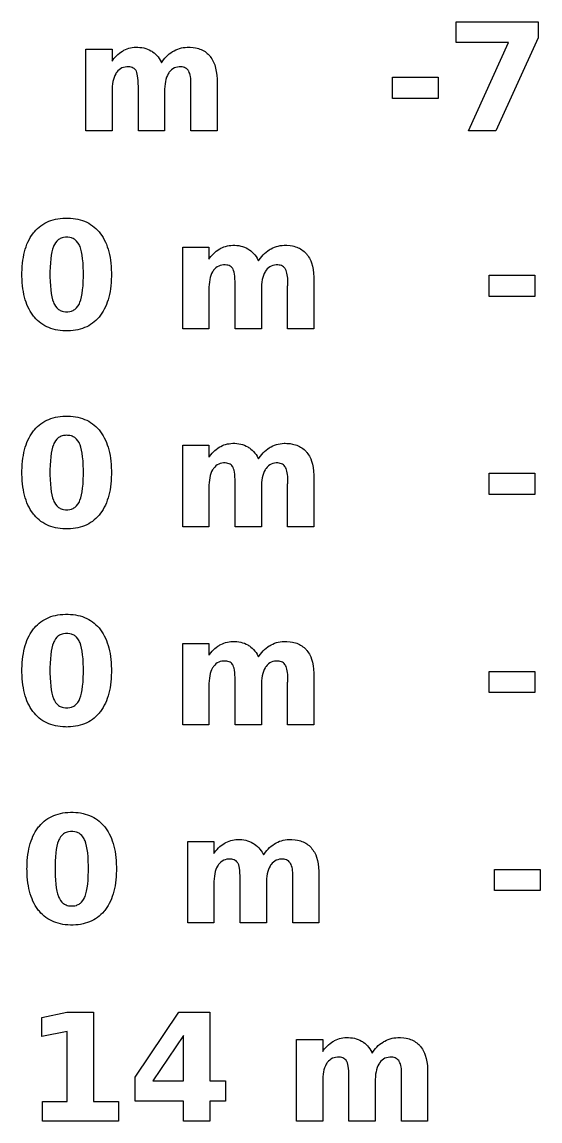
# Model space of a CAD drawing. Header units: millimetres. Extents: x 391 to 499, y 86 to 134.
# Drawn here: x 447.61 to 469.07, y 87.34 to 132.84 of the extents above; entities that cross this region are included whole.
import ezdxf

# ---------------------------------------------------------------- set-up
doc = ezdxf.new("R2010")
doc.units = ezdxf.units.MM
doc.layers.add('LEGEND_TEXT', color=7, linetype='Continuous')

msp = doc.modelspace()

# ---------------------------------------------------------------- linework, layer by layer
at = {"layer": 'LEGEND_TEXT'}
for points in [[(466.105, 128.338), (467.766, 131.984), (465.599, 131.984), (465.599, 132.838), (468.99, 132.838), (468.99, 132.184), (467.236, 128.338)], [(453.915, 131.65), (453.987, 131.686), (454.061, 131.717), (454.137, 131.742), (454.214, 131.763), (454.293, 131.778), (454.374, 131.788), (454.457, 131.794), (454.499, 131.794), (454.571, 131.793), (454.707, 131.782), (454.804, 131.766), (454.866, 131.752), (454.926, 131.735), (454.983, 131.715), (455.039, 131.693), (455.092, 131.668), (455.143, 131.64), (455.192, 131.609), (455.239, 131.575), (455.283, 131.539), (455.326, 131.5), (455.366, 131.458), (455.385, 131.435), (455.404, 131.413), (455.44, 131.366), (455.473, 131.316), (455.504, 131.263), (455.533, 131.208), (455.559, 131.151), (455.594, 131.06), (455.632, 130.93), (455.66, 130.789), (455.679, 130.638), (455.689, 130.477), (455.69, 130.393), (455.69, 128.338), (454.605, 128.338), (454.605, 130.098), (454.608, 130.138), (454.609, 130.179), (454.61, 130.23), (454.611, 130.299), (454.61, 130.343), (454.607, 130.427), (454.601, 130.504), (454.591, 130.575), (454.577, 130.64), (454.561, 130.699), (454.541, 130.752), (454.518, 130.798), (454.505, 130.819), (454.491, 130.839), (454.461, 130.874), (454.426, 130.905), (454.388, 130.93), (454.345, 130.95), (454.299, 130.965), (454.248, 130.976), (454.193, 130.981), (454.164, 130.981), (454.127, 130.98), (454.054, 130.972), (453.986, 130.956), (453.923, 130.933), (453.863, 130.901), (453.808, 130.861), (453.758, 130.814), (453.711, 130.758), (453.69, 130.728), (453.67, 130.695), (453.633, 130.625), (453.601, 130.548), (453.575, 130.463), (453.553, 130.372), (453.536, 130.273), (453.524, 130.167), (453.518, 130.055), (453.516, 129.996), (453.516, 128.338), (452.431, 128.338), (452.431, 130.098), (452.431, 130.166), (452.428, 130.294), (452.422, 130.409), (452.413, 130.512), (452.401, 130.602), (452.386, 130.68), (452.368, 130.745), (452.347, 130.798), (452.335, 130.819), (452.322, 130.839), (452.293, 130.874), (452.26, 130.905), (452.222, 130.93), (452.179, 130.95), (452.131, 130.965), (452.079, 130.976), (452.022, 130.981), (451.992, 130.981), (451.953, 130.98), (451.88, 130.972), (451.811, 130.956), (451.747, 130.933), (451.687, 130.901), (451.632, 130.861), (451.58, 130.813), (451.534, 130.757), (451.512, 130.727), (451.492, 130.694), (451.455, 130.623), (451.423, 130.546), (451.397, 130.462), (451.376, 130.371), (451.36, 130.273), (451.349, 130.168), (451.344, 130.057), (451.343, 129.998), (451.343, 128.338), (450.258, 128.338), (450.258, 131.713), (451.343, 131.713), (451.343, 131.219), (451.369, 131.255), (451.42, 131.322), (451.474, 131.384), (451.529, 131.442), (451.586, 131.496), (451.645, 131.545), (451.706, 131.59), (451.769, 131.631), (451.801, 131.65), (451.833, 131.667), (451.899, 131.699), (451.967, 131.726), (452.036, 131.748), (452.107, 131.767), (452.18, 131.78), (452.254, 131.789), (452.33, 131.794), (452.369, 131.794), (452.412, 131.794), (452.497, 131.788), (452.579, 131.778), (452.659, 131.762), (452.736, 131.741), (452.81, 131.714), (452.882, 131.683), (452.952, 131.646), (452.986, 131.625), (453.019, 131.604), (453.082, 131.557), (453.141, 131.507), (453.196, 131.452), (453.247, 131.393), (453.294, 131.33), (453.336, 131.262), (453.375, 131.19), (453.393, 131.153), (453.419, 131.192), (453.473, 131.265), (453.529, 131.334), (453.587, 131.399), (453.648, 131.458), (453.711, 131.513), (453.777, 131.564), (453.845, 131.609), (453.88, 131.63)], [(464.851, 129.676), (462.959, 129.676), (462.959, 130.553), (464.851, 130.553)], [(451.143, 121.235), (451.106, 121.136), (451.064, 121.04), (451.019, 120.948), (450.97, 120.86), (450.917, 120.776), (450.861, 120.696), (450.831, 120.658), (450.801, 120.62), (450.737, 120.549), (450.671, 120.483), (450.601, 120.421), (450.528, 120.364), (450.452, 120.312), (450.373, 120.264), (450.29, 120.221), (450.205, 120.184), (450.116, 120.15), (450.024, 120.122), (449.929, 120.098), (449.831, 120.079), (449.73, 120.065), (449.625, 120.055), (449.518, 120.051), (449.463, 120.05), (449.407, 120.051), (449.3, 120.055), (449.195, 120.065), (449.093, 120.079), (448.995, 120.098), (448.899, 120.122), (448.807, 120.15), (448.718, 120.184), (448.633, 120.221), (448.55, 120.264), (448.471, 120.312), (448.395, 120.364), (448.322, 120.421), (448.252, 120.483), (448.185, 120.549), (448.122, 120.62), (448.091, 120.658), (448.062, 120.696), (448.005, 120.776), (447.952, 120.86), (447.903, 120.948), (447.858, 121.04), (447.817, 121.136), (447.779, 121.235), (447.745, 121.339), (447.715, 121.447), (447.689, 121.559), (447.666, 121.675), (447.647, 121.795), (447.632, 121.918), (447.621, 122.046), (447.613, 122.178), (447.61, 122.314), (447.609, 122.383), (447.61, 122.453), (447.613, 122.589), (447.621, 122.721), (447.632, 122.849), (447.647, 122.973), (447.666, 123.093), (447.689, 123.209), (447.715, 123.321), (447.745, 123.429), (447.779, 123.533), (447.817, 123.633), (447.858, 123.729), (447.903, 123.821), (447.952, 123.909), (448.005, 123.993), (448.062, 124.073), (448.091, 124.111), (448.122, 124.149), (448.185, 124.22), (448.252, 124.286), (448.322, 124.348), (448.395, 124.405), (448.471, 124.457), (448.55, 124.505), (448.633, 124.547), (448.718, 124.585), (448.807, 124.618), (448.899, 124.647), (448.995, 124.671), (449.093, 124.69), (449.195, 124.704), (449.3, 124.713), (449.407, 124.718), (449.463, 124.719), (449.518, 124.718), (449.625, 124.713), (449.73, 124.704), (449.831, 124.69), (449.929, 124.671), (450.024, 124.647), (450.116, 124.618), (450.205, 124.585), (450.29, 124.547), (450.373, 124.505), (450.452, 124.457), (450.528, 124.405), (450.601, 124.348), (450.671, 124.286), (450.737, 124.22), (450.801, 124.149), (450.831, 124.111), (450.861, 124.073), (450.917, 123.993), (450.97, 123.909), (451.019, 123.821), (451.064, 123.729), (451.106, 123.633), (451.143, 123.533), (451.177, 123.429), (451.207, 123.321), (451.234, 123.209), (451.256, 123.093), (451.275, 122.973), (451.29, 122.849), (451.302, 122.721), (451.309, 122.589), (451.313, 122.453), (451.313, 122.383), (451.313, 122.314), (451.309, 122.178), (451.302, 122.046), (451.29, 121.918), (451.275, 121.795), (451.256, 121.675), (451.234, 121.559), (451.207, 121.447), (451.177, 121.339)], [(449.974, 123.623), (449.928, 123.698), (449.875, 123.763), (449.831, 123.804), (449.799, 123.829), (449.766, 123.85), (449.731, 123.869), (449.694, 123.885), (449.656, 123.899), (449.595, 123.914), (449.509, 123.925), (449.463, 123.926), (449.417, 123.925), (449.33, 123.914), (449.27, 123.899), (449.231, 123.885), (449.195, 123.869), (449.16, 123.85), (449.126, 123.829), (449.095, 123.804), (449.05, 123.763), (448.997, 123.698), (448.95, 123.623), (448.929, 123.581), (448.91, 123.536), (448.875, 123.434), (448.845, 123.317), (448.82, 123.184), (448.8, 123.035), (448.785, 122.871), (448.775, 122.691), (448.77, 122.496), (448.769, 122.393), (448.77, 122.288), (448.775, 122.09), (448.785, 121.908), (448.8, 121.742), (448.82, 121.592), (448.845, 121.457), (448.875, 121.338), (448.91, 121.235), (448.929, 121.189), (448.95, 121.147), (448.997, 121.07), (449.05, 121.005), (449.095, 120.963), (449.126, 120.938), (449.16, 120.917), (449.195, 120.897), (449.231, 120.881), (449.27, 120.867), (449.33, 120.852), (449.417, 120.841), (449.463, 120.84), (449.508, 120.841), (449.594, 120.852), (449.655, 120.867), (449.693, 120.881), (449.729, 120.897), (449.764, 120.917), (449.797, 120.938), (449.829, 120.963), (449.873, 121.005), (449.926, 121.07), (449.972, 121.147), (449.993, 121.189), (450.012, 121.235), (450.048, 121.338), (450.078, 121.457), (450.103, 121.592), (450.123, 121.742), (450.138, 121.908), (450.148, 122.09), (450.153, 122.288), (450.153, 122.393), (450.153, 122.496), (450.148, 122.691), (450.138, 122.871), (450.123, 123.035), (450.103, 123.184), (450.078, 123.317), (450.049, 123.434), (450.014, 123.536), (449.995, 123.581)], [(457.999, 123.486), (458.072, 123.517), (458.148, 123.542), (458.226, 123.563), (458.305, 123.578), (458.386, 123.588), (458.468, 123.594), (458.51, 123.594), (458.582, 123.593), (458.719, 123.582), (458.815, 123.566), (458.877, 123.552), (458.937, 123.535), (458.995, 123.515), (459.05, 123.493), (459.103, 123.468), (459.154, 123.44), (459.203, 123.409), (459.25, 123.375), (459.294, 123.339), (459.337, 123.3), (459.377, 123.258), (459.396, 123.235), (459.415, 123.213), (459.451, 123.166), (459.484, 123.116), (459.515, 123.063), (459.544, 123.008), (459.57, 122.951), (459.605, 122.86), (459.643, 122.73), (459.671, 122.589), (459.691, 122.438), (459.7, 122.277), (459.701, 122.193), (459.701, 120.138), (458.616, 120.138), (458.616, 121.898), (458.619, 121.938), (458.62, 121.979), (458.622, 122.03), (458.622, 122.099), (458.622, 122.143), (458.618, 122.227), (458.612, 122.304), (458.602, 122.375), (458.588, 122.44), (458.572, 122.499), (458.552, 122.552), (458.529, 122.598), (458.516, 122.619), (458.502, 122.639), (458.472, 122.674), (458.438, 122.705), (458.399, 122.73), (458.356, 122.75), (458.31, 122.765), (458.259, 122.776), (458.204, 122.781), (458.176, 122.781), (458.138, 122.78), (458.065, 122.772), (457.997, 122.756), (457.934, 122.733), (457.874, 122.701), (457.819, 122.661), (457.769, 122.614), (457.723, 122.558), (457.701, 122.528), (457.681, 122.495), (457.644, 122.425), (457.612, 122.348), (457.586, 122.263), (457.564, 122.172), (457.547, 122.073), (457.536, 121.967), (457.529, 121.855), (457.527, 121.796), (457.527, 120.138), (456.442, 120.138), (456.442, 121.898), (456.442, 121.966), (456.439, 122.094), (456.433, 122.209), (456.424, 122.312), (456.412, 122.402), (456.397, 122.48), (456.379, 122.545), (456.358, 122.598), (456.346, 122.619), (456.333, 122.639), (456.305, 122.674), (456.271, 122.705), (456.233, 122.73), (456.19, 122.75), (456.142, 122.765), (456.09, 122.776), (456.033, 122.781), (456.003, 122.781), (455.964, 122.78), (455.891, 122.772), (455.822, 122.756), (455.758, 122.733), (455.698, 122.701), (455.643, 122.661), (455.592, 122.613), (455.545, 122.557), (455.523, 122.527), (455.503, 122.494), (455.466, 122.423), (455.434, 122.346), (455.408, 122.262), (455.387, 122.171), (455.371, 122.073), (455.361, 121.968), (455.355, 121.857), (455.355, 121.798), (455.355, 120.138), (454.27, 120.138), (454.27, 123.513), (455.355, 123.513), (455.355, 123.019), (455.38, 123.055), (455.431, 123.122), (455.485, 123.184), (455.54, 123.242), (455.597, 123.296), (455.656, 123.345), (455.717, 123.39), (455.78, 123.431), (455.812, 123.45), (455.844, 123.467), (455.91, 123.499), (455.978, 123.526), (456.047, 123.548), (456.118, 123.567), (456.191, 123.58), (456.265, 123.589), (456.341, 123.594), (456.38, 123.594), (456.423, 123.594), (456.508, 123.588), (456.59, 123.578), (456.67, 123.562), (456.747, 123.541), (456.822, 123.514), (456.894, 123.483), (456.963, 123.446), (456.997, 123.425), (457.03, 123.404), (457.093, 123.357), (457.152, 123.307), (457.207, 123.252), (457.258, 123.193), (457.305, 123.13), (457.348, 123.062), (457.386, 122.99), (457.404, 122.953), (457.43, 122.992), (457.484, 123.065), (457.54, 123.134), (457.598, 123.199), (457.659, 123.258), (457.722, 123.313), (457.788, 123.364), (457.856, 123.409), (457.891, 123.43), (457.926, 123.45)], [(468.862, 121.476), (466.97, 121.476), (466.97, 122.353), (468.862, 122.353)], [(451.143, 113.035), (451.106, 112.936), (451.064, 112.84), (451.019, 112.748), (450.97, 112.66), (450.917, 112.576), (450.861, 112.496), (450.831, 112.458), (450.801, 112.42), (450.737, 112.349), (450.671, 112.283), (450.601, 112.221), (450.528, 112.164), (450.452, 112.112), (450.373, 112.064), (450.29, 112.021), (450.205, 111.984), (450.116, 111.95), (450.024, 111.922), (449.929, 111.898), (449.831, 111.879), (449.73, 111.865), (449.625, 111.855), (449.518, 111.851), (449.463, 111.85), (449.407, 111.851), (449.3, 111.855), (449.195, 111.865), (449.093, 111.879), (448.995, 111.898), (448.899, 111.922), (448.807, 111.95), (448.718, 111.984), (448.633, 112.021), (448.55, 112.064), (448.471, 112.112), (448.395, 112.164), (448.322, 112.221), (448.252, 112.283), (448.185, 112.349), (448.122, 112.42), (448.091, 112.458), (448.062, 112.496), (448.005, 112.576), (447.952, 112.66), (447.903, 112.748), (447.858, 112.84), (447.817, 112.936), (447.779, 113.035), (447.745, 113.139), (447.715, 113.247), (447.689, 113.359), (447.666, 113.475), (447.647, 113.595), (447.632, 113.718), (447.621, 113.846), (447.613, 113.978), (447.61, 114.114), (447.609, 114.183), (447.61, 114.253), (447.613, 114.389), (447.621, 114.521), (447.632, 114.649), (447.647, 114.773), (447.666, 114.893), (447.689, 115.009), (447.715, 115.121), (447.745, 115.229), (447.779, 115.333), (447.817, 115.433), (447.858, 115.529), (447.903, 115.621), (447.952, 115.709), (448.005, 115.793), (448.062, 115.873), (448.091, 115.911), (448.122, 115.949), (448.185, 116.02), (448.252, 116.086), (448.322, 116.148), (448.395, 116.205), (448.471, 116.257), (448.55, 116.305), (448.633, 116.347), (448.718, 116.385), (448.807, 116.418), (448.899, 116.447), (448.995, 116.471), (449.093, 116.49), (449.195, 116.504), (449.3, 116.513), (449.407, 116.518), (449.463, 116.519), (449.518, 116.518), (449.625, 116.513), (449.73, 116.504), (449.831, 116.49), (449.929, 116.471), (450.024, 116.447), (450.116, 116.418), (450.205, 116.385), (450.29, 116.347), (450.373, 116.305), (450.452, 116.257), (450.528, 116.205), (450.601, 116.148), (450.671, 116.086), (450.737, 116.02), (450.801, 115.949), (450.831, 115.911), (450.861, 115.873), (450.917, 115.793), (450.97, 115.709), (451.019, 115.621), (451.064, 115.529), (451.106, 115.433), (451.143, 115.333), (451.177, 115.229), (451.207, 115.121), (451.234, 115.009), (451.256, 114.893), (451.275, 114.773), (451.29, 114.649), (451.302, 114.521), (451.309, 114.389), (451.313, 114.253), (451.313, 114.183), (451.313, 114.114), (451.309, 113.978), (451.302, 113.846), (451.29, 113.718), (451.275, 113.595), (451.256, 113.475), (451.234, 113.359), (451.207, 113.247), (451.177, 113.139)], [(449.974, 115.423), (449.928, 115.498), (449.875, 115.563), (449.831, 115.604), (449.799, 115.629), (449.766, 115.65), (449.731, 115.669), (449.694, 115.685), (449.656, 115.699), (449.595, 115.714), (449.509, 115.725), (449.463, 115.726), (449.417, 115.725), (449.33, 115.714), (449.27, 115.699), (449.231, 115.685), (449.195, 115.669), (449.16, 115.65), (449.126, 115.629), (449.095, 115.604), (449.05, 115.563), (448.997, 115.498), (448.95, 115.423), (448.929, 115.381), (448.91, 115.336), (448.875, 115.234), (448.845, 115.117), (448.82, 114.984), (448.8, 114.835), (448.785, 114.671), (448.775, 114.491), (448.77, 114.296), (448.769, 114.193), (448.77, 114.088), (448.775, 113.89), (448.785, 113.708), (448.8, 113.542), (448.82, 113.392), (448.845, 113.257), (448.875, 113.138), (448.91, 113.035), (448.929, 112.989), (448.95, 112.947), (448.997, 112.87), (449.05, 112.805), (449.095, 112.763), (449.126, 112.738), (449.16, 112.717), (449.195, 112.697), (449.231, 112.681), (449.27, 112.667), (449.33, 112.652), (449.417, 112.641), (449.463, 112.64), (449.508, 112.641), (449.594, 112.652), (449.655, 112.667), (449.693, 112.681), (449.729, 112.697), (449.764, 112.717), (449.797, 112.738), (449.829, 112.763), (449.873, 112.805), (449.926, 112.87), (449.972, 112.947), (449.993, 112.989), (450.012, 113.035), (450.048, 113.138), (450.078, 113.257), (450.103, 113.392), (450.123, 113.542), (450.138, 113.708), (450.148, 113.89), (450.153, 114.088), (450.153, 114.193), (450.153, 114.296), (450.148, 114.491), (450.138, 114.671), (450.123, 114.835), (450.103, 114.984), (450.078, 115.117), (450.049, 115.234), (450.014, 115.336), (449.995, 115.381)], [(457.926, 115.25), (457.999, 115.286), (458.072, 115.317), (458.148, 115.342), (458.226, 115.363), (458.305, 115.378), (458.386, 115.388), (458.468, 115.394), (458.51, 115.394), (458.582, 115.393), (458.719, 115.382), (458.815, 115.366), (458.877, 115.352), (458.937, 115.335), (458.995, 115.315), (459.05, 115.293), (459.103, 115.268), (459.154, 115.24), (459.203, 115.209), (459.25, 115.175), (459.294, 115.139), (459.337, 115.1), (459.377, 115.058), (459.396, 115.035), (459.415, 115.013), (459.451, 114.966), (459.484, 114.916), (459.515, 114.863), (459.544, 114.808), (459.57, 114.751), (459.605, 114.66), (459.643, 114.53), (459.671, 114.389), (459.691, 114.238), (459.7, 114.077), (459.701, 113.993), (459.701, 111.938), (458.616, 111.938), (458.616, 113.698), (458.619, 113.738), (458.62, 113.779), (458.622, 113.83), (458.622, 113.899), (458.622, 113.943), (458.618, 114.027), (458.612, 114.104), (458.602, 114.175), (458.588, 114.24), (458.572, 114.299), (458.552, 114.352), (458.529, 114.398), (458.516, 114.419), (458.502, 114.439), (458.472, 114.474), (458.438, 114.505), (458.399, 114.53), (458.356, 114.55), (458.31, 114.565), (458.259, 114.576), (458.204, 114.581), (458.176, 114.581), (458.138, 114.58), (458.065, 114.572), (457.997, 114.556), (457.934, 114.533), (457.874, 114.501), (457.819, 114.461), (457.769, 114.414), (457.723, 114.358), (457.701, 114.328), (457.681, 114.295), (457.644, 114.225), (457.612, 114.148), (457.586, 114.063), (457.564, 113.972), (457.547, 113.873), (457.536, 113.767), (457.529, 113.655), (457.527, 113.596), (457.527, 111.938), (456.442, 111.938), (456.442, 113.698), (456.442, 113.766), (456.439, 113.894), (456.433, 114.009), (456.424, 114.112), (456.412, 114.202), (456.397, 114.28), (456.379, 114.345), (456.358, 114.398), (456.346, 114.419), (456.333, 114.439), (456.305, 114.474), (456.271, 114.505), (456.233, 114.53), (456.19, 114.55), (456.142, 114.565), (456.09, 114.576), (456.033, 114.581), (456.003, 114.581), (455.964, 114.58), (455.891, 114.572), (455.822, 114.556), (455.758, 114.533), (455.698, 114.501), (455.643, 114.461), (455.592, 114.413), (455.545, 114.357), (455.523, 114.327), (455.503, 114.294), (455.466, 114.223), (455.434, 114.146), (455.408, 114.062), (455.387, 113.971), (455.371, 113.873), (455.361, 113.768), (455.355, 113.657), (455.355, 113.598), (455.355, 111.938), (454.27, 111.938), (454.27, 115.313), (455.355, 115.313), (455.355, 114.819), (455.38, 114.855), (455.431, 114.922), (455.485, 114.984), (455.54, 115.042), (455.597, 115.096), (455.656, 115.145), (455.717, 115.19), (455.78, 115.231), (455.812, 115.25), (455.844, 115.267), (455.91, 115.299), (455.978, 115.326), (456.047, 115.348), (456.118, 115.367), (456.191, 115.38), (456.265, 115.389), (456.341, 115.394), (456.38, 115.394), (456.423, 115.394), (456.508, 115.388), (456.59, 115.378), (456.67, 115.362), (456.747, 115.341), (456.822, 115.314), (456.894, 115.283), (456.963, 115.246), (456.997, 115.225), (457.03, 115.204), (457.093, 115.157), (457.152, 115.107), (457.207, 115.052), (457.258, 114.993), (457.305, 114.93), (457.348, 114.862), (457.386, 114.79), (457.404, 114.753), (457.43, 114.792), (457.484, 114.865), (457.54, 114.934), (457.598, 114.999), (457.659, 115.058), (457.722, 115.113), (457.788, 115.164), (457.856, 115.209), (457.891, 115.23)], [(468.862, 113.276), (466.97, 113.276), (466.97, 114.153), (468.862, 114.153)], [(451.106, 104.736), (451.064, 104.64), (451.019, 104.548), (450.97, 104.46), (450.917, 104.376), (450.861, 104.296), (450.831, 104.258), (450.801, 104.22), (450.737, 104.149), (450.671, 104.083), (450.601, 104.021), (450.528, 103.964), (450.452, 103.912), (450.373, 103.864), (450.29, 103.821), (450.205, 103.784), (450.116, 103.75), (450.024, 103.722), (449.929, 103.698), (449.831, 103.679), (449.73, 103.665), (449.625, 103.655), (449.518, 103.651), (449.463, 103.65), (449.407, 103.651), (449.3, 103.655), (449.195, 103.665), (449.093, 103.679), (448.995, 103.698), (448.899, 103.722), (448.807, 103.75), (448.718, 103.784), (448.633, 103.821), (448.55, 103.864), (448.471, 103.912), (448.395, 103.964), (448.322, 104.021), (448.252, 104.083), (448.185, 104.149), (448.122, 104.22), (448.091, 104.258), (448.062, 104.296), (448.005, 104.376), (447.952, 104.46), (447.903, 104.548), (447.858, 104.64), (447.817, 104.736), (447.779, 104.835), (447.745, 104.939), (447.715, 105.047), (447.689, 105.159), (447.666, 105.275), (447.647, 105.395), (447.632, 105.518), (447.621, 105.646), (447.613, 105.778), (447.61, 105.914), (447.609, 105.983), (447.61, 106.053), (447.613, 106.189), (447.621, 106.321), (447.632, 106.449), (447.647, 106.573), (447.666, 106.693), (447.689, 106.809), (447.715, 106.921), (447.745, 107.029), (447.779, 107.133), (447.817, 107.233), (447.858, 107.329), (447.903, 107.421), (447.952, 107.509), (448.005, 107.593), (448.062, 107.673), (448.091, 107.711), (448.122, 107.749), (448.185, 107.82), (448.252, 107.886), (448.322, 107.948), (448.395, 108.005), (448.471, 108.057), (448.55, 108.105), (448.633, 108.147), (448.718, 108.185), (448.807, 108.218), (448.899, 108.247), (448.995, 108.271), (449.093, 108.29), (449.195, 108.304), (449.3, 108.313), (449.407, 108.318), (449.463, 108.319), (449.518, 108.318), (449.625, 108.313), (449.73, 108.304), (449.831, 108.29), (449.929, 108.271), (450.024, 108.247), (450.116, 108.218), (450.205, 108.185), (450.29, 108.147), (450.373, 108.105), (450.452, 108.057), (450.528, 108.005), (450.601, 107.948), (450.671, 107.886), (450.737, 107.82), (450.801, 107.749), (450.831, 107.711), (450.861, 107.673), (450.917, 107.593), (450.97, 107.509), (451.019, 107.421), (451.064, 107.329), (451.106, 107.233), (451.143, 107.133), (451.177, 107.029), (451.207, 106.921), (451.234, 106.809), (451.256, 106.693), (451.275, 106.573), (451.29, 106.449), (451.302, 106.321), (451.309, 106.189), (451.313, 106.053), (451.313, 105.983), (451.313, 105.914), (451.309, 105.778), (451.302, 105.646), (451.29, 105.518), (451.275, 105.395), (451.256, 105.275), (451.234, 105.159), (451.207, 105.047), (451.177, 104.939), (451.143, 104.835)], [(449.928, 107.298), (449.875, 107.363), (449.831, 107.404), (449.799, 107.429), (449.766, 107.45), (449.731, 107.469), (449.694, 107.485), (449.656, 107.499), (449.595, 107.514), (449.509, 107.525), (449.463, 107.526), (449.417, 107.525), (449.33, 107.514), (449.27, 107.499), (449.231, 107.485), (449.195, 107.469), (449.16, 107.45), (449.126, 107.429), (449.095, 107.404), (449.05, 107.363), (448.997, 107.298), (448.95, 107.223), (448.929, 107.181), (448.91, 107.136), (448.875, 107.034), (448.845, 106.917), (448.82, 106.784), (448.8, 106.635), (448.785, 106.471), (448.775, 106.291), (448.77, 106.096), (448.769, 105.993), (448.77, 105.888), (448.775, 105.69), (448.785, 105.508), (448.8, 105.342), (448.82, 105.192), (448.845, 105.057), (448.875, 104.938), (448.91, 104.835), (448.929, 104.789), (448.95, 104.747), (448.997, 104.67), (449.05, 104.605), (449.095, 104.563), (449.126, 104.538), (449.16, 104.517), (449.195, 104.497), (449.231, 104.481), (449.27, 104.467), (449.33, 104.452), (449.417, 104.441), (449.463, 104.44), (449.508, 104.441), (449.594, 104.452), (449.655, 104.467), (449.693, 104.481), (449.729, 104.497), (449.764, 104.517), (449.797, 104.538), (449.829, 104.563), (449.873, 104.605), (449.926, 104.67), (449.972, 104.747), (449.993, 104.789), (450.012, 104.835), (450.048, 104.938), (450.078, 105.057), (450.103, 105.192), (450.123, 105.342), (450.138, 105.508), (450.148, 105.69), (450.153, 105.888), (450.153, 105.993), (450.153, 106.096), (450.148, 106.291), (450.138, 106.471), (450.123, 106.635), (450.103, 106.784), (450.078, 106.917), (450.049, 107.034), (450.014, 107.136), (449.995, 107.181), (449.974, 107.223)], [(457.999, 107.086), (458.072, 107.117), (458.148, 107.142), (458.226, 107.163), (458.305, 107.178), (458.386, 107.188), (458.468, 107.194), (458.51, 107.194), (458.582, 107.193), (458.719, 107.182), (458.815, 107.166), (458.877, 107.152), (458.937, 107.135), (458.995, 107.115), (459.05, 107.093), (459.103, 107.068), (459.154, 107.04), (459.203, 107.009), (459.25, 106.975), (459.294, 106.939), (459.337, 106.9), (459.377, 106.858), (459.396, 106.835), (459.415, 106.813), (459.451, 106.766), (459.484, 106.716), (459.515, 106.663), (459.544, 106.608), (459.57, 106.551), (459.605, 106.46), (459.643, 106.33), (459.671, 106.189), (459.691, 106.038), (459.7, 105.877), (459.701, 105.793), (459.701, 103.738), (458.616, 103.738), (458.616, 105.498), (458.619, 105.538), (458.62, 105.579), (458.622, 105.63), (458.622, 105.699), (458.622, 105.743), (458.618, 105.827), (458.612, 105.904), (458.602, 105.975), (458.588, 106.04), (458.572, 106.099), (458.552, 106.152), (458.529, 106.198), (458.516, 106.219), (458.502, 106.239), (458.472, 106.274), (458.438, 106.305), (458.399, 106.33), (458.356, 106.35), (458.31, 106.365), (458.259, 106.376), (458.204, 106.381), (458.176, 106.381), (458.138, 106.38), (458.065, 106.372), (457.997, 106.356), (457.934, 106.333), (457.874, 106.301), (457.819, 106.261), (457.769, 106.214), (457.723, 106.158), (457.701, 106.128), (457.681, 106.095), (457.644, 106.025), (457.612, 105.948), (457.586, 105.863), (457.564, 105.772), (457.547, 105.673), (457.536, 105.567), (457.529, 105.455), (457.527, 105.396), (457.527, 103.738), (456.442, 103.738), (456.442, 105.498), (456.442, 105.566), (456.439, 105.694), (456.433, 105.809), (456.424, 105.912), (456.412, 106.002), (456.397, 106.08), (456.379, 106.145), (456.358, 106.198), (456.346, 106.219), (456.333, 106.239), (456.305, 106.274), (456.271, 106.305), (456.233, 106.33), (456.19, 106.35), (456.142, 106.365), (456.09, 106.376), (456.033, 106.381), (456.003, 106.381), (455.964, 106.38), (455.891, 106.372), (455.822, 106.356), (455.758, 106.333), (455.698, 106.301), (455.643, 106.261), (455.592, 106.213), (455.545, 106.157), (455.523, 106.127), (455.503, 106.094), (455.466, 106.023), (455.434, 105.946), (455.408, 105.862), (455.387, 105.771), (455.371, 105.673), (455.361, 105.568), (455.355, 105.457), (455.355, 105.398), (455.355, 103.738), (454.27, 103.738), (454.27, 107.113), (455.355, 107.113), (455.355, 106.619), (455.38, 106.655), (455.431, 106.722), (455.485, 106.784), (455.54, 106.842), (455.597, 106.896), (455.656, 106.945), (455.717, 106.99), (455.78, 107.031), (455.812, 107.05), (455.844, 107.067), (455.91, 107.099), (455.978, 107.126), (456.047, 107.148), (456.118, 107.167), (456.191, 107.18), (456.265, 107.189), (456.341, 107.194), (456.38, 107.194), (456.423, 107.194), (456.508, 107.188), (456.59, 107.178), (456.67, 107.162), (456.747, 107.141), (456.822, 107.114), (456.894, 107.083), (456.963, 107.046), (456.997, 107.025), (457.03, 107.004), (457.093, 106.957), (457.152, 106.907), (457.207, 106.852), (457.258, 106.793), (457.305, 106.73), (457.348, 106.662), (457.386, 106.59), (457.404, 106.553), (457.43, 106.592), (457.484, 106.665), (457.54, 106.734), (457.598, 106.799), (457.659, 106.858), (457.722, 106.913), (457.788, 106.964), (457.856, 107.009), (457.891, 107.03), (457.926, 107.05)], [(466.97, 105.076), (466.97, 105.953), (468.862, 105.953), (468.862, 105.076)], [(451.352, 96.635), (451.314, 96.536), (451.273, 96.44), (451.227, 96.348), (451.178, 96.26), (451.126, 96.176), (451.069, 96.096), (451.039, 96.058), (451.009, 96.02), (450.946, 95.949), (450.879, 95.883), (450.809, 95.821), (450.736, 95.764), (450.66, 95.712), (450.581, 95.664), (450.499, 95.621), (450.413, 95.584), (450.324, 95.55), (450.233, 95.522), (450.138, 95.498), (450.039, 95.479), (449.938, 95.465), (449.834, 95.455), (449.726, 95.451), (449.671, 95.45), (449.616, 95.451), (449.508, 95.455), (449.403, 95.465), (449.301, 95.479), (449.203, 95.498), (449.108, 95.522), (449.016, 95.55), (448.927, 95.584), (448.841, 95.621), (448.759, 95.664), (448.679, 95.712), (448.603, 95.764), (448.53, 95.821), (448.46, 95.883), (448.394, 95.949), (448.33, 96.02), (448.3, 96.058), (448.27, 96.096), (448.213, 96.176), (448.161, 96.26), (448.112, 96.348), (448.066, 96.44), (448.025, 96.536), (447.987, 96.635), (447.953, 96.739), (447.923, 96.847), (447.897, 96.959), (447.874, 97.075), (447.856, 97.195), (447.84, 97.318), (447.829, 97.446), (447.822, 97.578), (447.818, 97.714), (447.817, 97.783), (447.818, 97.853), (447.822, 97.989), (447.829, 98.121), (447.84, 98.249), (447.856, 98.373), (447.874, 98.493), (447.897, 98.609), (447.923, 98.721), (447.953, 98.829), (447.987, 98.933), (448.025, 99.033), (448.066, 99.129), (448.112, 99.221), (448.161, 99.309), (448.213, 99.393), (448.27, 99.473), (448.3, 99.511), (448.33, 99.549), (448.394, 99.62), (448.46, 99.686), (448.53, 99.748), (448.603, 99.805), (448.679, 99.857), (448.759, 99.905), (448.841, 99.947), (448.927, 99.985), (449.016, 100.018), (449.108, 100.047), (449.203, 100.071), (449.301, 100.09), (449.403, 100.104), (449.508, 100.113), (449.616, 100.118), (449.671, 100.119), (449.726, 100.118), (449.834, 100.113), (449.938, 100.104), (450.039, 100.09), (450.138, 100.071), (450.233, 100.047), (450.324, 100.018), (450.413, 99.985), (450.499, 99.947), (450.581, 99.905), (450.66, 99.857), (450.736, 99.805), (450.809, 99.748), (450.879, 99.686), (450.946, 99.62), (451.009, 99.549), (451.039, 99.511), (451.069, 99.473), (451.126, 99.393), (451.178, 99.309), (451.227, 99.221), (451.273, 99.129), (451.314, 99.033), (451.352, 98.933), (451.386, 98.829), (451.416, 98.721), (451.442, 98.609), (451.465, 98.493), (451.484, 98.373), (451.499, 98.249), (451.51, 98.121), (451.517, 97.989), (451.521, 97.853), (451.522, 97.783), (451.521, 97.714), (451.517, 97.578), (451.51, 97.446), (451.499, 97.318), (451.484, 97.195), (451.465, 97.075), (451.442, 96.959), (451.416, 96.847), (451.386, 96.739)], [(450.183, 99.023), (450.136, 99.098), (450.083, 99.163), (450.039, 99.204), (450.008, 99.229), (449.974, 99.25), (449.939, 99.269), (449.903, 99.285), (449.864, 99.299), (449.804, 99.314), (449.717, 99.325), (449.671, 99.326), (449.625, 99.325), (449.539, 99.314), (449.478, 99.299), (449.44, 99.285), (449.403, 99.269), (449.368, 99.25), (449.335, 99.229), (449.303, 99.204), (449.259, 99.163), (449.205, 99.098), (449.158, 99.023), (449.138, 98.981), (449.118, 98.936), (449.083, 98.834), (449.053, 98.717), (449.028, 98.584), (449.008, 98.435), (448.993, 98.271), (448.983, 98.091), (448.978, 97.896), (448.978, 97.793), (448.978, 97.688), (448.983, 97.49), (448.993, 97.308), (449.008, 97.142), (449.028, 96.992), (449.053, 96.857), (449.083, 96.738), (449.118, 96.635), (449.138, 96.589), (449.158, 96.547), (449.205, 96.47), (449.259, 96.405), (449.303, 96.363), (449.335, 96.338), (449.368, 96.317), (449.403, 96.297), (449.44, 96.281), (449.478, 96.267), (449.539, 96.252), (449.625, 96.241), (449.671, 96.24), (449.717, 96.241), (449.803, 96.252), (449.863, 96.267), (449.901, 96.281), (449.938, 96.297), (449.972, 96.317), (450.006, 96.338), (450.037, 96.363), (450.081, 96.405), (450.134, 96.47), (450.181, 96.547), (450.201, 96.589), (450.221, 96.635), (450.256, 96.738), (450.286, 96.857), (450.311, 96.992), (450.331, 97.142), (450.346, 97.308), (450.356, 97.49), (450.361, 97.688), (450.362, 97.793), (450.361, 97.896), (450.356, 98.091), (450.346, 98.271), (450.331, 98.435), (450.311, 98.584), (450.287, 98.717), (450.257, 98.834), (450.222, 98.936), (450.203, 98.981)], [(458.135, 98.85), (458.207, 98.886), (458.281, 98.917), (458.356, 98.942), (458.434, 98.963), (458.513, 98.978), (458.594, 98.988), (458.677, 98.994), (458.718, 98.994), (458.79, 98.993), (458.927, 98.982), (459.024, 98.966), (459.086, 98.952), (459.145, 98.935), (459.203, 98.915), (459.258, 98.893), (459.311, 98.868), (459.363, 98.84), (459.411, 98.809), (459.458, 98.775), (459.503, 98.739), (459.545, 98.7), (459.585, 98.658), (459.605, 98.635), (459.624, 98.613), (459.659, 98.566), (459.693, 98.516), (459.724, 98.463), (459.752, 98.408), (459.778, 98.351), (459.813, 98.26), (459.851, 98.13), (459.88, 97.989), (459.899, 97.838), (459.908, 97.677), (459.91, 97.593), (459.91, 95.538), (458.825, 95.538), (458.825, 97.298), (458.827, 97.338), (458.828, 97.379), (458.83, 97.43), (458.83, 97.499), (458.83, 97.543), (458.827, 97.627), (458.82, 97.704), (458.81, 97.775), (458.797, 97.84), (458.78, 97.899), (458.76, 97.952), (458.737, 97.998), (458.724, 98.019), (458.711, 98.039), (458.68, 98.074), (458.646, 98.105), (458.607, 98.13), (458.565, 98.15), (458.518, 98.165), (458.467, 98.176), (458.413, 98.181), (458.384, 98.181), (458.346, 98.18), (458.274, 98.172), (458.206, 98.156), (458.142, 98.133), (458.083, 98.101), (458.028, 98.061), (457.977, 98.014), (457.931, 97.958), (457.909, 97.928), (457.889, 97.895), (457.852, 97.825), (457.821, 97.748), (457.794, 97.663), (457.772, 97.572), (457.756, 97.473), (457.744, 97.367), (457.737, 97.255), (457.736, 97.196), (457.736, 95.538), (456.651, 95.538), (456.651, 97.298), (456.65, 97.366), (456.647, 97.494), (456.641, 97.609), (456.632, 97.712), (456.62, 97.802), (456.605, 97.88), (456.587, 97.945), (456.566, 97.998), (456.554, 98.019), (456.542, 98.039), (456.513, 98.074), (456.479, 98.105), (456.441, 98.13), (456.398, 98.15), (456.351, 98.165), (456.298, 98.176), (456.241, 98.181), (456.211, 98.181), (456.173, 98.18), (456.1, 98.172), (456.031, 98.156), (455.966, 98.133), (455.906, 98.101), (455.851, 98.061), (455.8, 98.013), (455.753, 97.957), (455.732, 97.927), (455.711, 97.894), (455.674, 97.823), (455.643, 97.746), (455.616, 97.662), (455.595, 97.571), (455.579, 97.473), (455.569, 97.368), (455.564, 97.257), (455.563, 97.198), (455.563, 95.538), (454.478, 95.538), (454.478, 98.913), (455.563, 98.913), (455.563, 98.419), (455.588, 98.455), (455.64, 98.522), (455.693, 98.584), (455.749, 98.642), (455.806, 98.696), (455.865, 98.745), (455.925, 98.79), (455.988, 98.831), (456.02, 98.85), (456.052, 98.867), (456.118, 98.899), (456.186, 98.926), (456.255, 98.948), (456.326, 98.967), (456.399, 98.98), (456.473, 98.989), (456.549, 98.994), (456.588, 98.994), (456.631, 98.994), (456.716, 98.988), (456.798, 98.978), (456.878, 98.962), (456.955, 98.941), (457.03, 98.914), (457.102, 98.883), (457.171, 98.846), (457.205, 98.825), (457.238, 98.804), (457.302, 98.757), (457.361, 98.707), (457.416, 98.652), (457.467, 98.593), (457.513, 98.53), (457.556, 98.462), (457.595, 98.39), (457.612, 98.353), (457.638, 98.392), (457.692, 98.465), (457.748, 98.534), (457.807, 98.599), (457.867, 98.658), (457.931, 98.713), (457.996, 98.764), (458.064, 98.809), (458.099, 98.83)], [(467.179, 96.876), (467.179, 97.753), (469.071, 97.753), (469.071, 96.876)], [(448.456, 87.338), (448.456, 88.139), (449.481, 88.139), (449.481, 91.048), (448.429, 90.831), (448.429, 91.621), (449.474, 91.838), (450.578, 91.838), (450.578, 88.139), (451.603, 88.139), (451.603, 87.338)], [(452.305, 89.152), (454.106, 91.838), (455.397, 91.838), (455.397, 88.998), (456.038, 88.998), (456.038, 88.158), (455.397, 88.158), (455.397, 87.338), (454.299, 87.338), (454.299, 88.158), (452.305, 88.158)], [(453.028, 88.998), (454.299, 88.998), (454.299, 90.882)], [(462.64, 90.65), (462.712, 90.686), (462.786, 90.717), (462.861, 90.742), (462.939, 90.763), (463.018, 90.778), (463.099, 90.788), (463.181, 90.794), (463.223, 90.794), (463.295, 90.793), (463.432, 90.782), (463.529, 90.766), (463.591, 90.752), (463.65, 90.735), (463.708, 90.715), (463.763, 90.693), (463.816, 90.668), (463.867, 90.64), (463.916, 90.609), (463.963, 90.575), (464.008, 90.539), (464.05, 90.5), (464.09, 90.458), (464.11, 90.435), (464.128, 90.413), (464.164, 90.366), (464.198, 90.316), (464.228, 90.263), (464.257, 90.208), (464.283, 90.151), (464.318, 90.06), (464.356, 89.93), (464.385, 89.789), (464.404, 89.638), (464.413, 89.477), (464.414, 89.393), (464.414, 87.338), (463.33, 87.338), (463.33, 89.098), (463.332, 89.138), (463.333, 89.179), (463.335, 89.23), (463.335, 89.299), (463.335, 89.343), (463.332, 89.427), (463.325, 89.504), (463.315, 89.575), (463.302, 89.64), (463.285, 89.699), (463.265, 89.752), (463.242, 89.798), (463.229, 89.819), (463.216, 89.839), (463.185, 89.874), (463.151, 89.905), (463.112, 89.93), (463.07, 89.95), (463.023, 89.965), (462.972, 89.976), (462.918, 89.981), (462.889, 89.981), (462.851, 89.98), (462.779, 89.972), (462.711, 89.956), (462.647, 89.933), (462.588, 89.901), (462.533, 89.861), (462.482, 89.814), (462.436, 89.758), (462.414, 89.728), (462.394, 89.695), (462.357, 89.625), (462.326, 89.548), (462.299, 89.463), (462.277, 89.372), (462.261, 89.273), (462.249, 89.167), (462.242, 89.055), (462.241, 88.996), (462.241, 87.338), (461.156, 87.338), (461.156, 89.098), (461.155, 89.166), (461.152, 89.294), (461.146, 89.409), (461.137, 89.512), (461.125, 89.602), (461.11, 89.68), (461.092, 89.745), (461.071, 89.798), (461.059, 89.819), (461.047, 89.839), (461.018, 89.874), (460.984, 89.905), (460.946, 89.93), (460.903, 89.95), (460.856, 89.965), (460.803, 89.976), (460.746, 89.981), (460.716, 89.981), (460.678, 89.98), (460.604, 89.972), (460.536, 89.956), (460.471, 89.933), (460.411, 89.901), (460.356, 89.861), (460.305, 89.813), (460.258, 89.757), (460.237, 89.727), (460.216, 89.694), (460.179, 89.623), (460.148, 89.546), (460.121, 89.462), (460.1, 89.371), (460.084, 89.273), (460.074, 89.168), (460.068, 89.057), (460.068, 88.998), (460.068, 87.338), (458.983, 87.338), (458.983, 90.713), (460.068, 90.713), (460.068, 90.219), (460.093, 90.255), (460.145, 90.322), (460.198, 90.384), (460.254, 90.442), (460.311, 90.496), (460.37, 90.545), (460.43, 90.59), (460.493, 90.631), (460.525, 90.65), (460.557, 90.667), (460.623, 90.699), (460.691, 90.726), (460.76, 90.748), (460.831, 90.767), (460.904, 90.78), (460.978, 90.789), (461.054, 90.794), (461.093, 90.794), (461.136, 90.794), (461.221, 90.788), (461.303, 90.778), (461.383, 90.762), (461.46, 90.741), (461.535, 90.714), (461.607, 90.683), (461.676, 90.646), (461.71, 90.625), (461.743, 90.604), (461.807, 90.557), (461.866, 90.507), (461.921, 90.452), (461.971, 90.393), (462.018, 90.33), (462.061, 90.262), (462.099, 90.19), (462.117, 90.153), (462.143, 90.192), (462.197, 90.265), (462.253, 90.334), (462.312, 90.399), (462.372, 90.458), (462.436, 90.513), (462.501, 90.564), (462.569, 90.609), (462.604, 90.63)]]:
    msp.add_lwpolyline(points, close=True, dxfattribs=at)

doc.saveas('drawing.dxf')
